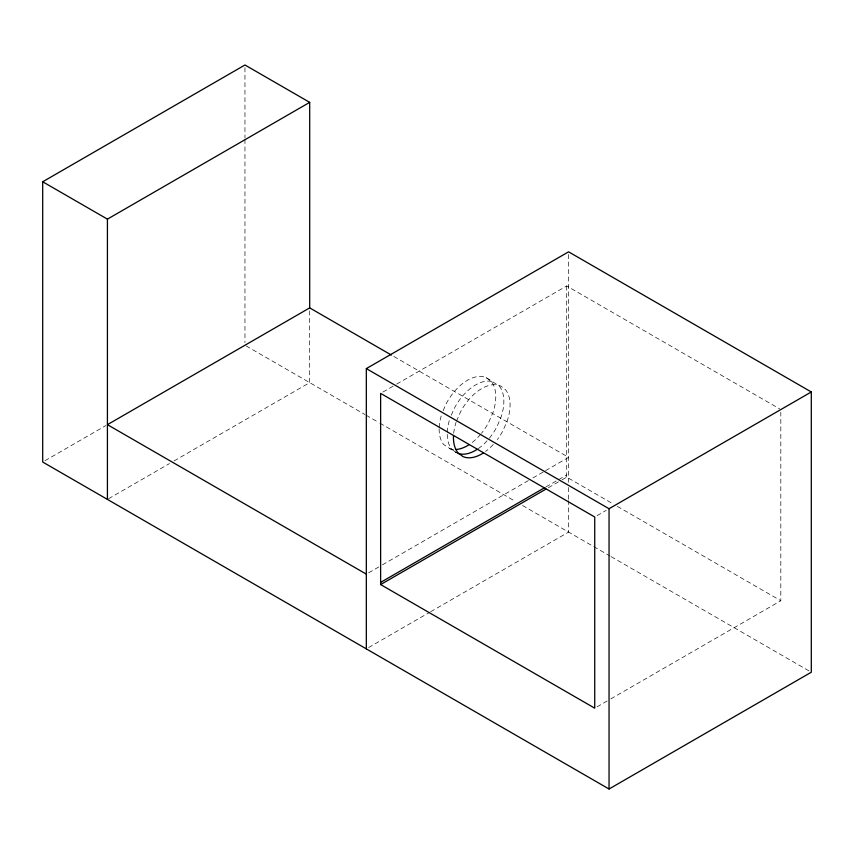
<?xml version="1.0" encoding="UTF-8"?>
<svg xmlns="http://www.w3.org/2000/svg" width="854" height="854" viewBox="0 0 854 854"><rect width="100%" height="100%" fill="white"/><g stroke="black" fill="none" stroke-linecap="round" stroke-linejoin="round"><path stroke-width="0.64" stroke-dasharray="4.27 3.2" d="M443.162 410.625L446.29 403.483A40.042 23.122 -60 0 1 486.268 377.692L499.195 386.019A40.042 23.122 -60 0 1 500.85 417.702L496.708 427.16A40.042 23.122 -60 0 1 487.89 439.949M451.254 415.29L454.381 408.148A40.042 23.122 -60 0 1 494.359 382.357M456.442 421.203L460.594 411.745A40.042 23.122 -60 0 1 500.572 385.955L505.408 389.616A40.042 23.122 -60 0 1 507.073 421.3L502.921 430.758A40.042 23.122 -60 0 1 497.327 439.575M44.995 460.712L105.907 425.538M108.575 498.736L169.487 463.573M174.077 460.925L309.692 382.624L309.692 307.888M382.923 392.061L395.551 384.759M396.704 384.097L566.704 285.951L779.67 408.895M368.618 572.81L381.258 565.508M382.411 564.846L528.359 480.588M532.96 477.93L544.446 471.301M545.599 470.629L568.583 457.36L392.53 355.723M546.005 486.908L557.502 480.268M558.655 479.606L566.704 474.963M548.332 487.741L560.961 480.45M562.113 479.788L566.704 477.13L612.756 503.711M368.618 647.545L429.53 612.382M430.672 611.72L568.583 532.095L568.583 500.636M597.031 515.677L606.223 510.372M597.031 706.856L609.671 699.565M610.813 698.892L780.812 600.746L780.812 412.215M617.357 506.369L780.812 600.746M439.137 428.815A40.042 23.122 -60 0 0 443.802 444.624L456.73 452.962L455.225 451.819M246.101 345.913L364.914 414.51M366.067 415.183L378.728 422.484M379.881 423.146L515.656 501.544M522.563 505.525L609.991 556.007M611.144 556.669L811.3 672.226M486.268 377.692L491.103 381.354A40.042 23.122 -60 0 1 492.769 413.037L488.616 422.495A40.042 23.122 -60 0 1 481.453 433.33M454.467 451.243L451.894 449.289A40.042 23.122 -60 0 1 447.229 433.49M568.583 254.481L568.583 482.275M568.583 487.517L568.583 499.323M566.704 285.951L566.704 477.13M244.959 67.647L244.959 138.049M244.959 139.373L244.959 342.603M480.631 434.312A40.042 23.122 -60 0 1 471.216 443.226M453.453 449.492A40.042 23.122 -60 0 1 448.638 448.286M439.18 427.566A40.042 23.122 -60 0 1 441.742 414.126M487.047 440.888A40.042 23.122 -60 0 1 477.205 449.343M447.272 432.241A40.042 23.122 -60 0 1 450.229 417.606M493.27 444.486A40.042 23.122 -60 0 1 485.52 451.488M453.677 433.277A40.042 23.122 -60 0 1 456.047 422.388"/><path stroke-width="1.28" d="M366.323 648.88L366.323 368.608L568.583 251.834L811.3 391.965L811.3 672.226L609.041 789.011L42.7 462.035L42.7 181.774L244.959 64.989L309.692 102.363L309.692 307.888L107.423 424.662L366.323 574.134M42.7 181.774L107.423 219.136L309.692 102.363M380.628 582.396L544.863 487.57M380.628 584.563L594.736 708.179L594.736 517.001L380.628 393.384L380.628 584.563L546.026 489.064M366.323 368.608L609.041 508.738L811.3 391.965M309.692 307.888L391.388 355.061M609.041 508.738L609.041 789.011M107.423 219.136L107.423 499.398M469.113 444.667A40.042 23.122 -60 0 1 455.865 449.514M477.205 449.343A40.042 23.122 -60 0 1 457.861 453.399M483.417 452.93A40.042 23.122 -60 0 1 462.943 456.548L458.107 452.887A40.042 23.122 -60 0 1 453.485 435.828"/></g></svg>
